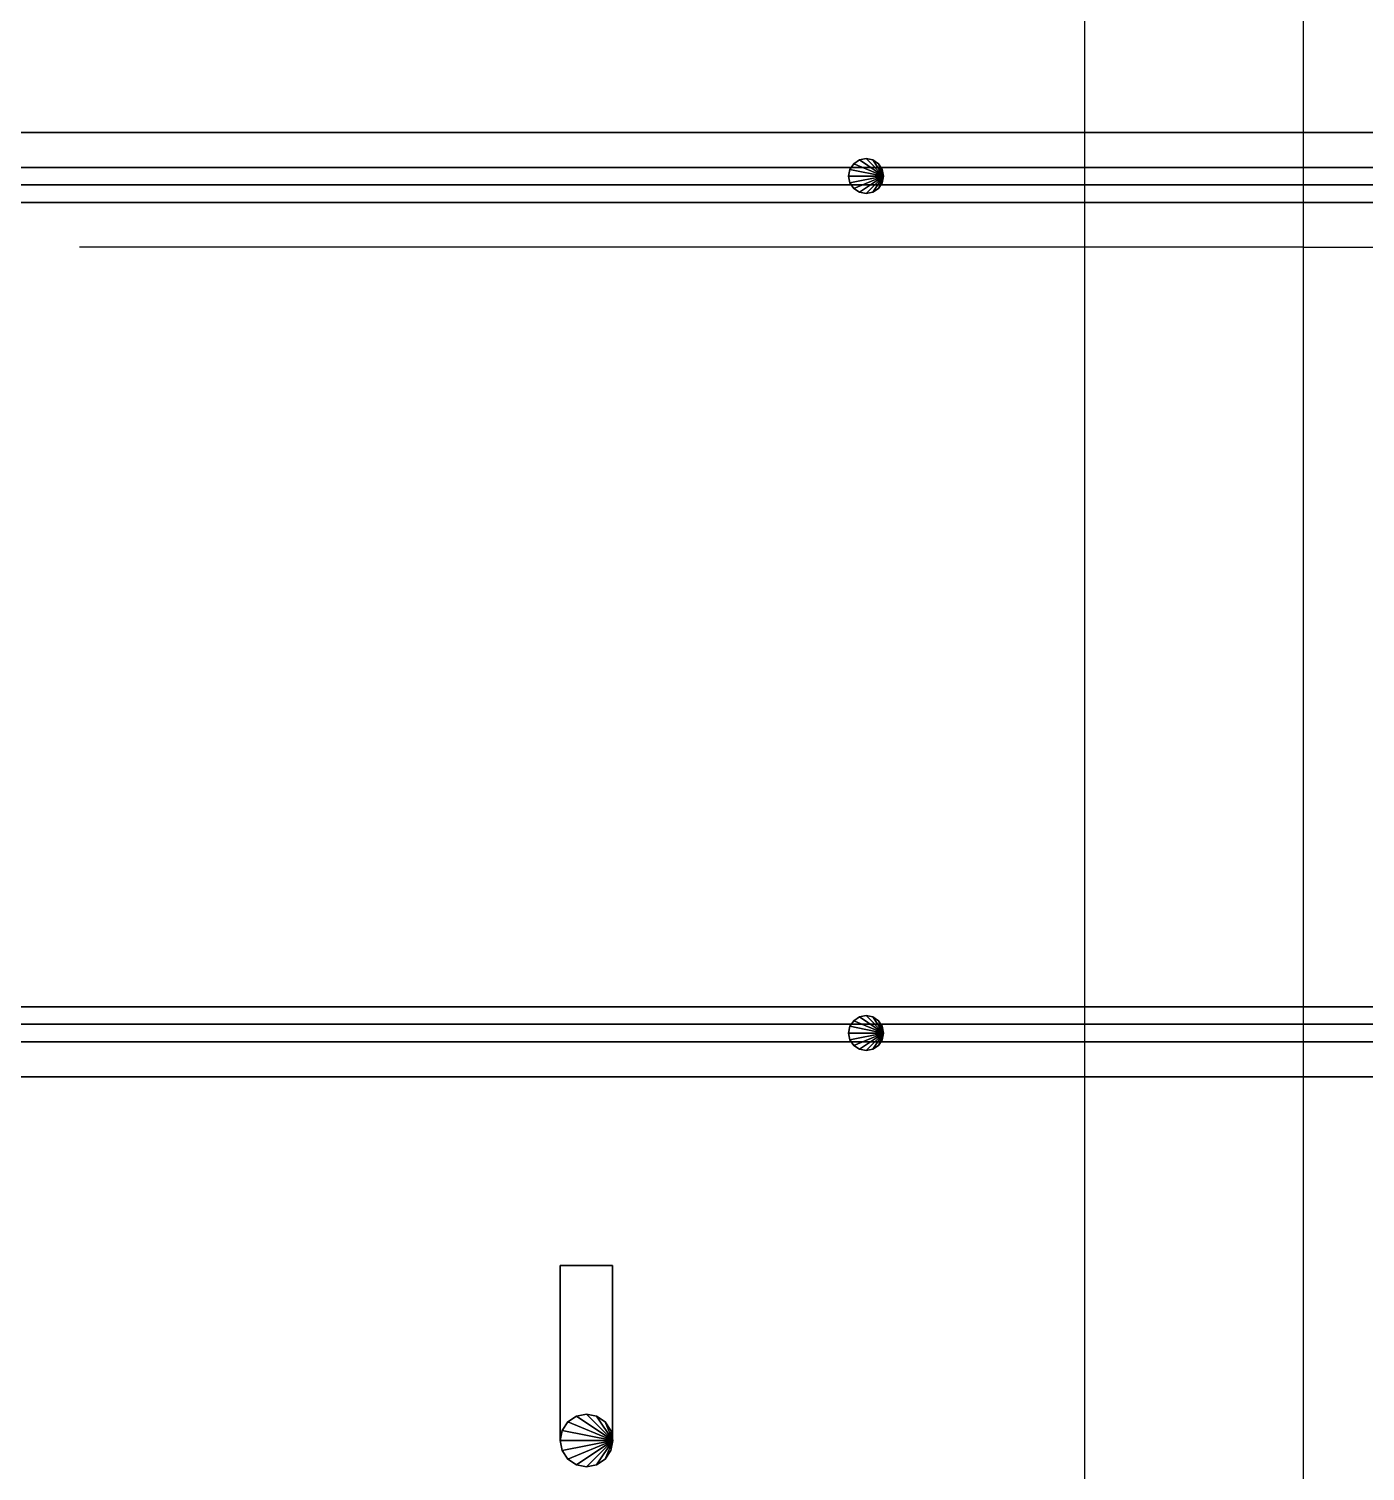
# Model space of a CAD drawing. Header units: metres. Extents: x -15 to 15, y -45.1 to 2.
# Drawn here: x -4.458 to -2.929, y -28.425 to -26.776 of the extents above; entities that cross this region are included whole.
import ezdxf

# ---------------------------------------------------------------- set-up
doc = ezdxf.new("R2010")
doc.units = ezdxf.units.M
for name, color, linetype in [('CELIK_KIRIS_KOLON', 9, 'CONTINUOUS'), ('KABLO_TAVALARI', 6, 'CONTINUOUS'), ('KORKULUK_KAPI', 4, 'CONTINUOUS'), ('MONTAJ_BORULARI', 2, 'CONTINUOUS'), ('ZEMIN_PLATFORM', 8, 'CONTINUOUS')]:
    doc.layers.add(name, color=color, linetype=linetype)

msp = doc.modelspace()

# ---------------------------------------------------------------- linework, layer by layer
at = {"layer": 'CELIK_KIRIS_KOLON'}
for q in [(-4.4, -27.0251, 10.5676), (-1.6, -27.0251, 10.5676)]:
    msp.add_line((-3, -27.0251, 7.9176), q, dxfattribs=at)
at = {"layer": 'KABLO_TAVALARI'}
for p, q in [((-3.25, 1.35, 4.52), (-3.25, -41.2, 9.4666)), ((-3, 1.35, 4.52), (-3, -41.2, 9.4666))]:
    msp.add_line(p, q, dxfattribs=at)
at = {"layer": 'KORKULUK_KAPI'}
for p, q in [((7, -26.934, 9.58), (-13, -26.934, 9.58)), ((7, -26.934, 9.6), (-13, -26.934, 9.6)), ((-3.5185, -26.9363, 8.6), (-3.52, -26.944, 8.6)), ((-3.5185, -26.9363, 9.6), (-3.52, -26.944, 9.6)), ((-3.5141, -26.9299, 8.6), (-3.5185, -26.9363, 8.6)), ((-3.5141, -26.9299, 9.6), (-3.5185, -26.9363, 9.6)), ((-3.5077, -26.9255, 8.6), (-3.5141, -26.9299, 8.6)), ((-3.5077, -26.9255, 9.6), (-3.5141, -26.9299, 9.6)), ((-3.5, -26.924, 8.6), (-3.5077, -26.9255, 8.6)), ((-3.5, -26.924, 9.6), (-3.5077, -26.9255, 9.6)), ((-3.4923, -26.9255, 8.6), (-3.5, -26.924, 8.6)), ((-3.4923, -26.9255, 9.6), (-3.5, -26.924, 9.6)), ((-3.5, -26.924, 8.6), (-3.5, -26.924, 9.6)), ((-3.4859, -26.9299, 8.6), (-3.4923, -26.9255, 8.6)), ((-3.4859, -26.9299, 9.6), (-3.4923, -26.9255, 9.6)), ((-3.4815, -26.9363, 8.6), (-3.4859, -26.9299, 8.6)), ((-3.4815, -26.9363, 9.6), (-3.4859, -26.9299, 9.6)), ((-3.48, -26.944, 8.6), (-3.4815, -26.9363, 8.6)), ((-3.48, -26.944, 9.6), (-3.4815, -26.9363, 9.6)), ((-3.52, -26.944, 8.6), (-3.5185, -26.9517, 8.6)), ((-3.52, -26.944, 9.6), (-3.5185, -26.9517, 9.6)), ((-3.52, -26.944, 8.6), (-3.52, -26.944, 9.6)), ((-3.5185, -26.9517, 8.6), (-3.5141, -26.9581, 8.6)), ((-3.5185, -26.9517, 9.6), (-3.5141, -26.9581, 9.6)), ((-3.4859, -26.9581, 8.6), (-3.4815, -26.9517, 8.6)), ((-3.4859, -26.9581, 9.6), (-3.4815, -26.9517, 9.6)), ((-3.4815, -26.9517, 8.6), (-3.48, -26.944, 8.6)), ((-3.4815, -26.9517, 9.6), (-3.48, -26.944, 9.6)), ((-3.48, -26.944, 8.6), (-3.48, -26.944, 9.6)), ((-13, -26.954, 9.58), (7, -26.954, 9.58)), ((-13, -26.954, 9.6), (7, -26.954, 9.6)), ((-3.5141, -26.9581, 8.6), (-3.5077, -26.9625, 8.6)), ((-3.5141, -26.9581, 9.6), (-3.5077, -26.9625, 9.6)), ((-3.5077, -26.9625, 8.6), (-3.5, -26.964, 8.6)), ((-3.5077, -26.9625, 9.6), (-3.5, -26.964, 9.6)), ((-3.5, -26.964, 8.6), (-3.4923, -26.9625, 8.6)), ((-3.5, -26.964, 9.6), (-3.4923, -26.9625, 9.6)), ((-3.5, -26.964, 8.6), (-3.5, -26.964, 9.6)), ((-3.4923, -26.9625, 8.6), (-3.4859, -26.9581, 8.6)), ((-3.4923, -26.9625, 9.6), (-3.4859, -26.9581, 9.6)), ((-3.5077, -27.9055, 8.6), (-3.5141, -27.9099, 8.6)), ((-3.5077, -27.9055, 9.6), (-3.5141, -27.9099, 9.6)), ((-3.5, -27.904, 8.6), (-3.5077, -27.9055, 8.6)), ((-3.5, -27.904, 9.6), (-3.5077, -27.9055, 9.6)), ((-3.4923, -27.9055, 8.6), (-3.5, -27.904, 8.6)), ((-3.4923, -27.9055, 9.6), (-3.5, -27.904, 9.6)), ((-3.5, -27.904, 8.6), (-3.5, -27.904, 9.6)), ((-3.4859, -27.9099, 8.6), (-3.4923, -27.9055, 8.6)), ((-3.4859, -27.9099, 9.6), (-3.4923, -27.9055, 9.6)), ((7, -27.914, 9.58), (-13, -27.914, 9.58)), ((7, -27.914, 9.6), (-13, -27.914, 9.6)), ((-3.5185, -27.9163, 8.6), (-3.52, -27.924, 8.6)), ((-3.5185, -27.9163, 9.6), (-3.52, -27.924, 9.6)), ((-3.52, -27.924, 8.6), (-3.5185, -27.9317, 8.6)), ((-3.52, -27.924, 9.6), (-3.5185, -27.9317, 9.6)), ((-3.52, -27.924, 8.6), (-3.52, -27.924, 9.6)), ((-3.5141, -27.9099, 8.6), (-3.5185, -27.9163, 8.6)), ((-3.5141, -27.9099, 9.6), (-3.5185, -27.9163, 9.6)), ((-3.4815, -27.9163, 8.6), (-3.4859, -27.9099, 8.6)), ((-3.4815, -27.9163, 9.6), (-3.4859, -27.9099, 9.6)), ((-3.48, -27.924, 8.6), (-3.4815, -27.9163, 8.6)), ((-3.48, -27.924, 9.6), (-3.4815, -27.9163, 9.6)), ((-3.4815, -27.9317, 8.6), (-3.48, -27.924, 8.6)), ((-3.4815, -27.9317, 9.6), (-3.48, -27.924, 9.6)), ((-3.48, -27.924, 8.6), (-3.48, -27.924, 9.6)), ((-13, -27.934, 9.58), (7, -27.934, 9.58)), ((-13, -27.934, 9.6), (7, -27.934, 9.6)), ((-3.5185, -27.9317, 8.6), (-3.5141, -27.9381, 8.6)), ((-3.5185, -27.9317, 9.6), (-3.5141, -27.9381, 9.6)), ((-3.5141, -27.9381, 8.6), (-3.5077, -27.9425, 8.6)), ((-3.5141, -27.9381, 9.6), (-3.5077, -27.9425, 9.6)), ((-3.5077, -27.9425, 8.6), (-3.5, -27.944, 8.6)), ((-3.5077, -27.9425, 9.6), (-3.5, -27.944, 9.6)), ((-3.5, -27.944, 8.6), (-3.4923, -27.9425, 8.6)), ((-3.5, -27.944, 9.6), (-3.4923, -27.9425, 9.6)), ((-3.4923, -27.9425, 8.6), (-3.4859, -27.9381, 8.6)), ((-3.4923, -27.9425, 9.6), (-3.4859, -27.9381, 9.6)), ((-3.4859, -27.9381, 8.6), (-3.4815, -27.9317, 8.6)), ((-3.4859, -27.9381, 9.6), (-3.4815, -27.9317, 9.6)), ((-3.5, -27.944, 8.6), (-3.5, -27.944, 9.6))]:
    msp.add_line(p, q, dxfattribs=at)
for points in [[(-13, -26.954, 9.58), (7, -26.954, 9.58), (7, -26.934, 9.58), (-13, -26.934, 9.58)], [(-13, -26.954, 9.6), (7, -26.954, 9.6), (7, -26.934, 9.6), (-13, -26.934, 9.6)], [(-13, -26.934, 9.58), (7, -26.934, 9.58), (7, -26.934, 9.6), (-13, -26.934, 9.6)], [(-3.5185, -26.9363, 8.6), (-3.52, -26.944, 8.6), (-3.52, -26.944, 9.6), (-3.5185, -26.9363, 9.6)], [(-3.48, -26.944, 8.6), (-3.5185, -26.9363, 8.6), (-3.52, -26.944, 8.6)], [(-3.48, -26.944, 9.6), (-3.5185, -26.9363, 9.6), (-3.52, -26.944, 9.6)], [(-3.5141, -26.9299, 8.6), (-3.5185, -26.9363, 8.6), (-3.5185, -26.9363, 9.6), (-3.5141, -26.9299, 9.6)], [(-3.48, -26.944, 8.6), (-3.5141, -26.9299, 8.6), (-3.5185, -26.9363, 8.6)], [(-3.48, -26.944, 9.6), (-3.5141, -26.9299, 9.6), (-3.5185, -26.9363, 9.6)], [(-3.5077, -26.9255, 8.6), (-3.5141, -26.9299, 8.6), (-3.5141, -26.9299, 9.6), (-3.5077, -26.9255, 9.6)], [(-3.48, -26.944, 8.6), (-3.5077, -26.9255, 8.6), (-3.5141, -26.9299, 8.6)], [(-3.48, -26.944, 9.6), (-3.5077, -26.9255, 9.6), (-3.5141, -26.9299, 9.6)], [(-3.5, -26.924, 8.6), (-3.5077, -26.9255, 8.6), (-3.5077, -26.9255, 9.6), (-3.5, -26.924, 9.6)], [(-3.48, -26.944, 8.6), (-3.5, -26.924, 8.6), (-3.5077, -26.9255, 8.6)], [(-3.48, -26.944, 9.6), (-3.5, -26.924, 9.6), (-3.5077, -26.9255, 9.6)], [(-3.4923, -26.9255, 8.6), (-3.5, -26.924, 8.6), (-3.5, -26.924, 9.6), (-3.4923, -26.9255, 9.6)], [(-3.48, -26.944, 8.6), (-3.4923, -26.9255, 8.6), (-3.5, -26.924, 8.6)], [(-3.48, -26.944, 9.6), (-3.4923, -26.9255, 9.6), (-3.5, -26.924, 9.6)], [(-3.4859, -26.9299, 8.6), (-3.4923, -26.9255, 8.6), (-3.4923, -26.9255, 9.6), (-3.4859, -26.9299, 9.6)], [(-3.48, -26.944, 8.6), (-3.4859, -26.9299, 8.6), (-3.4923, -26.9255, 8.6)], [(-3.48, -26.944, 9.6), (-3.4859, -26.9299, 9.6), (-3.4923, -26.9255, 9.6)], [(-3.4815, -26.9363, 8.6), (-3.4859, -26.9299, 8.6), (-3.4859, -26.9299, 9.6), (-3.4815, -26.9363, 9.6)], [(-3.48, -26.944, 8.6), (-3.4815, -26.9363, 8.6), (-3.4859, -26.9299, 8.6)], [(-3.48, -26.944, 9.6), (-3.4815, -26.9363, 9.6), (-3.4859, -26.9299, 9.6)], [(-3.48, -26.944, 8.6), (-3.4815, -26.9363, 8.6), (-3.4815, -26.9363, 9.6), (-3.48, -26.944, 9.6)], [(-3.52, -26.944, 8.6), (-3.5185, -26.9517, 8.6), (-3.5185, -26.9517, 9.6), (-3.52, -26.944, 9.6)], [(-3.48, -26.944, 8.6), (-3.52, -26.944, 8.6), (-3.5185, -26.9517, 8.6)], [(-3.48, -26.944, 9.6), (-3.52, -26.944, 9.6), (-3.5185, -26.9517, 9.6)], [(-3.48, -26.944, 8.6), (-3.5185, -26.9517, 8.6), (-3.5141, -26.9581, 8.6)], [(-3.48, -26.944, 9.6), (-3.5185, -26.9517, 9.6), (-3.5141, -26.9581, 9.6)], [(-3.5185, -26.9517, 8.6), (-3.5141, -26.9581, 8.6), (-3.5141, -26.9581, 9.6), (-3.5185, -26.9517, 9.6)], [(-3.48, -26.944, 8.6), (-3.5141, -26.9581, 8.6), (-3.5077, -26.9625, 8.6)], [(-3.48, -26.944, 9.6), (-3.5141, -26.9581, 9.6), (-3.5077, -26.9625, 9.6)], [(-3.48, -26.944, 8.6), (-3.5077, -26.9625, 8.6), (-3.5, -26.964, 8.6)], [(-3.48, -26.944, 9.6), (-3.5077, -26.9625, 9.6), (-3.5, -26.964, 9.6)], [(-3.48, -26.944, 8.6), (-3.5, -26.964, 8.6), (-3.4923, -26.9625, 8.6)], [(-3.48, -26.944, 9.6), (-3.5, -26.964, 9.6), (-3.4923, -26.9625, 9.6)], [(-3.48, -26.944, 8.6), (-3.4923, -26.9625, 8.6), (-3.4859, -26.9581, 8.6)], [(-3.48, -26.944, 9.6), (-3.4923, -26.9625, 9.6), (-3.4859, -26.9581, 9.6)], [(-3.48, -26.944, 8.6), (-3.4859, -26.9581, 8.6), (-3.4815, -26.9517, 8.6)], [(-3.48, -26.944, 9.6), (-3.4859, -26.9581, 9.6), (-3.4815, -26.9517, 9.6)], [(-3.4859, -26.9581, 8.6), (-3.4815, -26.9517, 8.6), (-3.4815, -26.9517, 9.6), (-3.4859, -26.9581, 9.6)], [(-3.4815, -26.9517, 8.6), (-3.48, -26.944, 8.6), (-3.48, -26.944, 9.6), (-3.4815, -26.9517, 9.6)], [(-13, -26.954, 9.58), (7, -26.954, 9.58), (7, -26.954, 9.6), (-13, -26.954, 9.6)], [(-3.5141, -26.9581, 8.6), (-3.5077, -26.9625, 8.6), (-3.5077, -26.9625, 9.6), (-3.5141, -26.9581, 9.6)], [(-3.5077, -26.9625, 8.6), (-3.5, -26.964, 8.6), (-3.5, -26.964, 9.6), (-3.5077, -26.9625, 9.6)], [(-3.5, -26.964, 8.6), (-3.4923, -26.9625, 8.6), (-3.4923, -26.9625, 9.6), (-3.5, -26.964, 9.6)], [(-3.4923, -26.9625, 8.6), (-3.4859, -26.9581, 8.6), (-3.4859, -26.9581, 9.6), (-3.4923, -26.9625, 9.6)], [(-3.5077, -27.9055, 8.6), (-3.5141, -27.9099, 8.6), (-3.5141, -27.9099, 9.6), (-3.5077, -27.9055, 9.6)], [(-3.48, -27.924, 8.6), (-3.5077, -27.9055, 8.6), (-3.5141, -27.9099, 8.6)], [(-3.48, -27.924, 9.6), (-3.5077, -27.9055, 9.6), (-3.5141, -27.9099, 9.6)], [(-3.5, -27.904, 8.6), (-3.5077, -27.9055, 8.6), (-3.5077, -27.9055, 9.6), (-3.5, -27.904, 9.6)], [(-3.48, -27.924, 8.6), (-3.5, -27.904, 8.6), (-3.5077, -27.9055, 8.6)], [(-3.48, -27.924, 9.6), (-3.5, -27.904, 9.6), (-3.5077, -27.9055, 9.6)], [(-3.4923, -27.9055, 8.6), (-3.5, -27.904, 8.6), (-3.5, -27.904, 9.6), (-3.4923, -27.9055, 9.6)], [(-3.48, -27.924, 8.6), (-3.4923, -27.9055, 8.6), (-3.5, -27.904, 8.6)], [(-3.48, -27.924, 9.6), (-3.4923, -27.9055, 9.6), (-3.5, -27.904, 9.6)], [(-3.4859, -27.9099, 8.6), (-3.4923, -27.9055, 8.6), (-3.4923, -27.9055, 9.6), (-3.4859, -27.9099, 9.6)], [(-3.48, -27.924, 8.6), (-3.4859, -27.9099, 8.6), (-3.4923, -27.9055, 8.6)], [(-3.48, -27.924, 9.6), (-3.4859, -27.9099, 9.6), (-3.4923, -27.9055, 9.6)], [(-13, -27.934, 9.58), (7, -27.934, 9.58), (7, -27.914, 9.58), (-13, -27.914, 9.58)], [(-13, -27.934, 9.6), (7, -27.934, 9.6), (7, -27.914, 9.6), (-13, -27.914, 9.6)], [(-13, -27.914, 9.58), (7, -27.914, 9.58), (7, -27.914, 9.6), (-13, -27.914, 9.6)], [(-3.5185, -27.9163, 8.6), (-3.52, -27.924, 8.6), (-3.52, -27.924, 9.6), (-3.5185, -27.9163, 9.6)], [(-3.48, -27.924, 8.6), (-3.5185, -27.9163, 8.6), (-3.52, -27.924, 8.6)], [(-3.48, -27.924, 9.6), (-3.5185, -27.9163, 9.6), (-3.52, -27.924, 9.6)], [(-3.52, -27.924, 8.6), (-3.5185, -27.9317, 8.6), (-3.5185, -27.9317, 9.6), (-3.52, -27.924, 9.6)], [(-3.48, -27.924, 8.6), (-3.52, -27.924, 8.6), (-3.5185, -27.9317, 8.6)], [(-3.48, -27.924, 9.6), (-3.52, -27.924, 9.6), (-3.5185, -27.9317, 9.6)], [(-3.5141, -27.9099, 8.6), (-3.5185, -27.9163, 8.6), (-3.5185, -27.9163, 9.6), (-3.5141, -27.9099, 9.6)], [(-3.48, -27.924, 8.6), (-3.5141, -27.9099, 8.6), (-3.5185, -27.9163, 8.6)], [(-3.48, -27.924, 9.6), (-3.5141, -27.9099, 9.6), (-3.5185, -27.9163, 9.6)], [(-3.48, -27.924, 8.6), (-3.5185, -27.9317, 8.6), (-3.5141, -27.9381, 8.6)], [(-3.48, -27.924, 9.6), (-3.5185, -27.9317, 9.6), (-3.5141, -27.9381, 9.6)], [(-3.48, -27.924, 8.6), (-3.5141, -27.9381, 8.6), (-3.5077, -27.9425, 8.6)], [(-3.48, -27.924, 9.6), (-3.5141, -27.9381, 9.6), (-3.5077, -27.9425, 9.6)], [(-3.48, -27.924, 8.6), (-3.5077, -27.9425, 8.6), (-3.5, -27.944, 8.6)], [(-3.48, -27.924, 9.6), (-3.5077, -27.9425, 9.6), (-3.5, -27.944, 9.6)], [(-3.48, -27.924, 8.6), (-3.5, -27.944, 8.6), (-3.4923, -27.9425, 8.6)], [(-3.48, -27.924, 9.6), (-3.5, -27.944, 9.6), (-3.4923, -27.9425, 9.6)], [(-3.48, -27.924, 8.6), (-3.4923, -27.9425, 8.6), (-3.4859, -27.9381, 8.6)], [(-3.48, -27.924, 9.6), (-3.4923, -27.9425, 9.6), (-3.4859, -27.9381, 9.6)], [(-3.4815, -27.9163, 8.6), (-3.4859, -27.9099, 8.6), (-3.4859, -27.9099, 9.6), (-3.4815, -27.9163, 9.6)], [(-3.48, -27.924, 8.6), (-3.4815, -27.9163, 8.6), (-3.4859, -27.9099, 8.6)], [(-3.48, -27.924, 9.6), (-3.4815, -27.9163, 9.6), (-3.4859, -27.9099, 9.6)], [(-3.48, -27.924, 8.6), (-3.4859, -27.9381, 8.6), (-3.4815, -27.9317, 8.6)], [(-3.48, -27.924, 9.6), (-3.4859, -27.9381, 9.6), (-3.4815, -27.9317, 9.6)], [(-3.48, -27.924, 8.6), (-3.4815, -27.9163, 8.6), (-3.4815, -27.9163, 9.6), (-3.48, -27.924, 9.6)], [(-3.4815, -27.9317, 8.6), (-3.48, -27.924, 8.6), (-3.48, -27.924, 9.6), (-3.4815, -27.9317, 9.6)], [(-13, -27.934, 9.58), (7, -27.934, 9.58), (7, -27.934, 9.6), (-13, -27.934, 9.6)], [(-3.5185, -27.9317, 8.6), (-3.5141, -27.9381, 8.6), (-3.5141, -27.9381, 9.6), (-3.5185, -27.9317, 9.6)], [(-3.5141, -27.9381, 8.6), (-3.5077, -27.9425, 8.6), (-3.5077, -27.9425, 9.6), (-3.5141, -27.9381, 9.6)], [(-3.5077, -27.9425, 8.6), (-3.5, -27.944, 8.6), (-3.5, -27.944, 9.6), (-3.5077, -27.9425, 9.6)], [(-3.5, -27.944, 8.6), (-3.4923, -27.9425, 8.6), (-3.4923, -27.9425, 9.6), (-3.5, -27.944, 9.6)], [(-3.4923, -27.9425, 8.6), (-3.4859, -27.9381, 8.6), (-3.4859, -27.9381, 9.6), (-3.4923, -27.9425, 9.6)], [(-3.4859, -27.9381, 8.6), (-3.4815, -27.9317, 8.6), (-3.4815, -27.9317, 9.6), (-3.4859, -27.9381, 9.6)]]:
    msp.add_3dface(points, dxfattribs=at)
at = {"layer": 'MONTAJ_BORULARI'}
for p, q in [((-3, -24.4456, 7.5706), (-3, -27.0251, 7.9176)), ((-3, -27.0251, 7.9176), (-3, -29.6047, 8.2647)), ((-3.79, -28.19, 8.48), (-3.85, -28.19, 8.48)), ((-3.85, -28.19, 8.48), (-3.85, -28.39, 8.48)), ((-3.79, -28.19, 8.54), (-3.85, -28.19, 8.54)), ((-3.85, -28.19, 8.54), (-3.85, -28.39, 8.54)), ((-3.85, -28.19, 8.48), (-3.85, -28.19, 8.54)), ((-3.79, -28.19, 9.48), (-3.85, -28.19, 9.48)), ((-3.85, -28.19, 9.48), (-3.85, -28.39, 9.48)), ((-3.79, -28.19, 9.54), (-3.85, -28.19, 9.54)), ((-3.85, -28.19, 9.54), (-3.85, -28.39, 9.54)), ((-3.85, -28.19, 9.48), (-3.85, -28.19, 9.54)), ((-3.79, -28.19, 10.48), (-3.85, -28.19, 10.48)), ((-3.85, -28.19, 10.48), (-3.85, -28.39, 10.48)), ((-3.79, -28.19, 10.54), (-3.85, -28.19, 10.54)), ((-3.85, -28.19, 10.54), (-3.85, -28.39, 10.54)), ((-3.85, -28.19, 10.48), (-3.85, -28.19, 10.54)), ((-3.79, -28.39, 8.48), (-3.79, -28.19, 8.48)), ((-3.79, -28.39, 8.54), (-3.79, -28.19, 8.54)), ((-3.79, -28.19, 8.48), (-3.79, -28.19, 8.54)), ((-3.79, -28.39, 9.48), (-3.79, -28.19, 9.48)), ((-3.79, -28.39, 9.54), (-3.79, -28.19, 9.54)), ((-3.79, -28.19, 9.48), (-3.79, -28.19, 9.54)), ((-3.79, -28.39, 10.48), (-3.79, -28.19, 10.48)), ((-3.79, -28.39, 10.54), (-3.79, -28.19, 10.54)), ((-3.79, -28.19, 10.48), (-3.79, -28.19, 10.54)), ((-3.8413, -28.3687, 8.06), (-3.8479, -28.3785, 8.06)), ((-3.8413, -28.3687, 10.96), (-3.8479, -28.3785, 10.96)), ((-3.8315, -28.3621, 8.06), (-3.8413, -28.3687, 8.06)), ((-3.8315, -28.3621, 10.96), (-3.8413, -28.3687, 10.96)), ((-3.82, -28.3599, 8.06), (-3.8315, -28.3621, 8.06)), ((-3.82, -28.3599, 10.96), (-3.8315, -28.3621, 10.96)), ((-3.8085, -28.3621, 8.06), (-3.82, -28.3599, 8.06)), ((-3.8085, -28.3621, 10.96), (-3.82, -28.3599, 10.96)), ((-3.82, -28.3599, 8.06), (-3.82, -28.3599, 10.96)), ((-3.7987, -28.3687, 8.06), (-3.8085, -28.3621, 8.06)), ((-3.7987, -28.3687, 10.96), (-3.8085, -28.3621, 10.96)), ((-3.7921, -28.3785, 8.06), (-3.7987, -28.3687, 8.06)), ((-3.7921, -28.3785, 10.96), (-3.7987, -28.3687, 10.96)), ((-3.8479, -28.3785, 8.06), (-3.8502, -28.39, 8.06)), ((-3.8479, -28.3785, 10.96), (-3.8502, -28.39, 10.96)), ((-3.7899, -28.39, 8.06), (-3.7921, -28.3785, 8.06)), ((-3.7899, -28.39, 10.96), (-3.7921, -28.3785, 10.96)), ((-3.8502, -28.39, 8.06), (-3.8479, -28.4015, 8.06)), ((-3.8502, -28.39, 10.96), (-3.8479, -28.4015, 10.96)), ((-3.8502, -28.39, 8.06), (-3.8502, -28.39, 10.96)), ((-3.85, -28.39, 8.48), (-3.79, -28.39, 8.48)), ((-3.85, -28.39, 8.54), (-3.79, -28.39, 8.54)), ((-3.85, -28.39, 8.48), (-3.85, -28.39, 8.54)), ((-3.85, -28.39, 9.48), (-3.79, -28.39, 9.48)), ((-3.85, -28.39, 9.54), (-3.79, -28.39, 9.54)), ((-3.85, -28.39, 9.48), (-3.85, -28.39, 9.54)), ((-3.85, -28.39, 10.48), (-3.79, -28.39, 10.48)), ((-3.85, -28.39, 10.54), (-3.79, -28.39, 10.54)), ((-3.85, -28.39, 10.48), (-3.85, -28.39, 10.54)), ((-3.8479, -28.4015, 8.06), (-3.8413, -28.4113, 8.06)), ((-3.8479, -28.4015, 10.96), (-3.8413, -28.4113, 10.96)), ((-3.7987, -28.4113, 8.06), (-3.7921, -28.4015, 8.06)), ((-3.7987, -28.4113, 10.96), (-3.7921, -28.4015, 10.96)), ((-3.7921, -28.4015, 8.06), (-3.7899, -28.39, 8.06)), ((-3.7921, -28.4015, 10.96), (-3.7899, -28.39, 10.96)), ((-3.79, -28.39, 8.48), (-3.79, -28.39, 8.54)), ((-3.79, -28.39, 9.48), (-3.79, -28.39, 9.54)), ((-3.79, -28.39, 10.48), (-3.79, -28.39, 10.54)), ((-3.7899, -28.39, 8.06), (-3.7899, -28.39, 10.96)), ((-3.8413, -28.4113, 8.06), (-3.8315, -28.4179, 8.06)), ((-3.8413, -28.4113, 10.96), (-3.8315, -28.4179, 10.96)), ((-3.8315, -28.4179, 8.06), (-3.82, -28.4201, 8.06)), ((-3.8315, -28.4179, 10.96), (-3.82, -28.4201, 10.96)), ((-3.82, -28.4201, 8.06), (-3.8085, -28.4179, 8.06)), ((-3.82, -28.4201, 10.96), (-3.8085, -28.4179, 10.96)), ((-3.82, -28.4201, 8.06), (-3.82, -28.4201, 10.96)), ((-3.8085, -28.4179, 8.06), (-3.7987, -28.4113, 8.06)), ((-3.8085, -28.4179, 10.96), (-3.7987, -28.4113, 10.96))]:
    msp.add_line(p, q, dxfattribs=at)
for points in [[(-3.85, -28.39, 8.48), (-3.79, -28.39, 8.48), (-3.79, -28.19, 8.48), (-3.85, -28.19, 8.48)], [(-3.85, -28.39, 8.54), (-3.79, -28.39, 8.54), (-3.79, -28.19, 8.54), (-3.85, -28.19, 8.54)], [(-3.85, -28.19, 8.48), (-3.79, -28.19, 8.48), (-3.79, -28.19, 8.54), (-3.85, -28.19, 8.54)], [(-3.85, -28.39, 8.48), (-3.85, -28.19, 8.48), (-3.85, -28.19, 8.54), (-3.85, -28.39, 8.54)], [(-3.85, -28.39, 9.48), (-3.79, -28.39, 9.48), (-3.79, -28.19, 9.48), (-3.85, -28.19, 9.48)], [(-3.85, -28.39, 9.54), (-3.79, -28.39, 9.54), (-3.79, -28.19, 9.54), (-3.85, -28.19, 9.54)], [(-3.85, -28.19, 9.48), (-3.79, -28.19, 9.48), (-3.79, -28.19, 9.54), (-3.85, -28.19, 9.54)], [(-3.85, -28.39, 9.48), (-3.85, -28.19, 9.48), (-3.85, -28.19, 9.54), (-3.85, -28.39, 9.54)], [(-3.85, -28.39, 10.48), (-3.79, -28.39, 10.48), (-3.79, -28.19, 10.48), (-3.85, -28.19, 10.48)], [(-3.85, -28.39, 10.54), (-3.79, -28.39, 10.54), (-3.79, -28.19, 10.54), (-3.85, -28.19, 10.54)], [(-3.85, -28.19, 10.48), (-3.79, -28.19, 10.48), (-3.79, -28.19, 10.54), (-3.85, -28.19, 10.54)], [(-3.85, -28.39, 10.48), (-3.85, -28.19, 10.48), (-3.85, -28.19, 10.54), (-3.85, -28.39, 10.54)], [(-3.79, -28.39, 8.48), (-3.79, -28.19, 8.48), (-3.79, -28.19, 8.54), (-3.79, -28.39, 8.54)], [(-3.79, -28.39, 9.48), (-3.79, -28.19, 9.48), (-3.79, -28.19, 9.54), (-3.79, -28.39, 9.54)], [(-3.79, -28.39, 10.48), (-3.79, -28.19, 10.48), (-3.79, -28.19, 10.54), (-3.79, -28.39, 10.54)], [(-3.8413, -28.3687, 8.06), (-3.8479, -28.3785, 8.06), (-3.8479, -28.3785, 10.96), (-3.8413, -28.3687, 10.96)], [(-3.7899, -28.39, 8.06), (-3.8413, -28.3687, 8.06), (-3.8479, -28.3785, 8.06)], [(-3.7899, -28.39, 10.96), (-3.8413, -28.3687, 10.96), (-3.8479, -28.3785, 10.96)], [(-3.8315, -28.3621, 8.06), (-3.8413, -28.3687, 8.06), (-3.8413, -28.3687, 10.96), (-3.8315, -28.3621, 10.96)], [(-3.7899, -28.39, 8.06), (-3.8315, -28.3621, 8.06), (-3.8413, -28.3687, 8.06)], [(-3.7899, -28.39, 10.96), (-3.8315, -28.3621, 10.96), (-3.8413, -28.3687, 10.96)], [(-3.82, -28.3599, 8.06), (-3.8315, -28.3621, 8.06), (-3.8315, -28.3621, 10.96), (-3.82, -28.3599, 10.96)], [(-3.7899, -28.39, 8.06), (-3.82, -28.3599, 8.06), (-3.8315, -28.3621, 8.06)], [(-3.7899, -28.39, 10.96), (-3.82, -28.3599, 10.96), (-3.8315, -28.3621, 10.96)], [(-3.8085, -28.3621, 8.06), (-3.82, -28.3599, 8.06), (-3.82, -28.3599, 10.96), (-3.8085, -28.3621, 10.96)], [(-3.7899, -28.39, 8.06), (-3.8085, -28.3621, 8.06), (-3.82, -28.3599, 8.06)], [(-3.7899, -28.39, 10.96), (-3.8085, -28.3621, 10.96), (-3.82, -28.3599, 10.96)], [(-3.7987, -28.3687, 8.06), (-3.8085, -28.3621, 8.06), (-3.8085, -28.3621, 10.96), (-3.7987, -28.3687, 10.96)], [(-3.7899, -28.39, 8.06), (-3.7987, -28.3687, 8.06), (-3.8085, -28.3621, 8.06)], [(-3.7899, -28.39, 10.96), (-3.7987, -28.3687, 10.96), (-3.8085, -28.3621, 10.96)], [(-3.7921, -28.3785, 8.06), (-3.7987, -28.3687, 8.06), (-3.7987, -28.3687, 10.96), (-3.7921, -28.3785, 10.96)], [(-3.7899, -28.39, 8.06), (-3.7921, -28.3785, 8.06), (-3.7987, -28.3687, 8.06)], [(-3.7899, -28.39, 10.96), (-3.7921, -28.3785, 10.96), (-3.7987, -28.3687, 10.96)], [(-3.8479, -28.3785, 8.06), (-3.8502, -28.39, 8.06), (-3.8502, -28.39, 10.96), (-3.8479, -28.3785, 10.96)], [(-3.7899, -28.39, 8.06), (-3.8479, -28.3785, 8.06), (-3.8502, -28.39, 8.06)], [(-3.7899, -28.39, 10.96), (-3.8479, -28.3785, 10.96), (-3.8502, -28.39, 10.96)], [(-3.7899, -28.39, 8.06), (-3.7921, -28.3785, 8.06), (-3.7921, -28.3785, 10.96), (-3.7899, -28.39, 10.96)], [(-3.8502, -28.39, 8.06), (-3.8479, -28.4015, 8.06), (-3.8479, -28.4015, 10.96), (-3.8502, -28.39, 10.96)], [(-3.7899, -28.39, 8.06), (-3.8502, -28.39, 8.06), (-3.8479, -28.4015, 8.06)], [(-3.7899, -28.39, 10.96), (-3.8502, -28.39, 10.96), (-3.8479, -28.4015, 10.96)], [(-3.85, -28.39, 8.48), (-3.79, -28.39, 8.48), (-3.79, -28.39, 8.54), (-3.85, -28.39, 8.54)], [(-3.85, -28.39, 9.48), (-3.79, -28.39, 9.48), (-3.79, -28.39, 9.54), (-3.85, -28.39, 9.54)], [(-3.85, -28.39, 10.48), (-3.79, -28.39, 10.48), (-3.79, -28.39, 10.54), (-3.85, -28.39, 10.54)], [(-3.7899, -28.39, 8.06), (-3.8479, -28.4015, 8.06), (-3.8413, -28.4113, 8.06)], [(-3.7899, -28.39, 10.96), (-3.8479, -28.4015, 10.96), (-3.8413, -28.4113, 10.96)], [(-3.8479, -28.4015, 8.06), (-3.8413, -28.4113, 8.06), (-3.8413, -28.4113, 10.96), (-3.8479, -28.4015, 10.96)], [(-3.7899, -28.39, 8.06), (-3.8413, -28.4113, 8.06), (-3.8315, -28.4179, 8.06)], [(-3.7899, -28.39, 10.96), (-3.8413, -28.4113, 10.96), (-3.8315, -28.4179, 10.96)], [(-3.7899, -28.39, 8.06), (-3.8315, -28.4179, 8.06), (-3.82, -28.4201, 8.06)], [(-3.7899, -28.39, 10.96), (-3.8315, -28.4179, 10.96), (-3.82, -28.4201, 10.96)], [(-3.7899, -28.39, 8.06), (-3.82, -28.4201, 8.06), (-3.8085, -28.4179, 8.06)], [(-3.7899, -28.39, 10.96), (-3.82, -28.4201, 10.96), (-3.8085, -28.4179, 10.96)], [(-3.7899, -28.39, 8.06), (-3.8085, -28.4179, 8.06), (-3.7987, -28.4113, 8.06)], [(-3.7899, -28.39, 10.96), (-3.8085, -28.4179, 10.96), (-3.7987, -28.4113, 10.96)], [(-3.7899, -28.39, 8.06), (-3.7987, -28.4113, 8.06), (-3.7921, -28.4015, 8.06)], [(-3.7899, -28.39, 10.96), (-3.7987, -28.4113, 10.96), (-3.7921, -28.4015, 10.96)], [(-3.7987, -28.4113, 8.06), (-3.7921, -28.4015, 8.06), (-3.7921, -28.4015, 10.96), (-3.7987, -28.4113, 10.96)], [(-3.7921, -28.4015, 8.06), (-3.7899, -28.39, 8.06), (-3.7899, -28.39, 10.96), (-3.7921, -28.4015, 10.96)], [(-3.8413, -28.4113, 8.06), (-3.8315, -28.4179, 8.06), (-3.8315, -28.4179, 10.96), (-3.8413, -28.4113, 10.96)], [(-3.8315, -28.4179, 8.06), (-3.82, -28.4201, 8.06), (-3.82, -28.4201, 10.96), (-3.8315, -28.4179, 10.96)], [(-3.82, -28.4201, 8.06), (-3.8085, -28.4179, 8.06), (-3.8085, -28.4179, 10.96), (-3.82, -28.4201, 10.96)], [(-3.8085, -28.4179, 8.06), (-3.7987, -28.4113, 8.06), (-3.7987, -28.4113, 10.96), (-3.8085, -28.4179, 10.96)]]:
    msp.add_3dface(points, dxfattribs=at)
at = {"layer": 'ZEMIN_PLATFORM'}
for p, q in [((7, -26.894, 8.45), (-13, -26.894, 8.45)), ((7, -26.894, 8.6), (-13, -26.894, 8.6)), ((7, -26.934, 8.55), (-13, -26.934, 8.55)), ((7, -26.934, 8.6), (-13, -26.934, 8.6)), ((-13, -26.974, 8.45), (7, -26.974, 8.45)), ((-13, -26.974, 8.6), (7, -26.974, 8.6)), ((7, -27.894, 8.45), (-13, -27.894, 8.45)), ((7, -27.894, 8.6), (-13, -27.894, 8.6)), ((-13, -27.934, 8.55), (7, -27.934, 8.55)), ((-13, -27.934, 8.6), (7, -27.934, 8.6)), ((-13, -27.974, 8.45), (7, -27.974, 8.45)), ((-13, -27.974, 8.6), (7, -27.974, 8.6))]:
    msp.add_line(p, q, dxfattribs=at)
for points in [[(-13, -26.974, 8.45), (7, -26.974, 8.45), (7, -26.894, 8.45), (-13, -26.894, 8.45)], [(-13, -26.974, 8.6), (7, -26.974, 8.6), (7, -26.894, 8.6), (-13, -26.894, 8.6)], [(-13, -26.894, 8.45), (7, -26.894, 8.45), (7, -26.894, 8.6), (-13, -26.894, 8.6)], [(-13, -27.934, 8.55), (7, -27.934, 8.55), (7, -26.934, 8.55), (-13, -26.934, 8.55)], [(-13, -27.934, 8.6), (7, -27.934, 8.6), (7, -26.934, 8.6), (-13, -26.934, 8.6)], [(-13, -26.934, 8.55), (7, -26.934, 8.55), (7, -26.934, 8.6), (-13, -26.934, 8.6)], [(-13, -26.974, 8.45), (7, -26.974, 8.45), (7, -26.974, 8.6), (-13, -26.974, 8.6)], [(-13, -27.974, 8.45), (7, -27.974, 8.45), (7, -27.894, 8.45), (-13, -27.894, 8.45)], [(-13, -27.974, 8.6), (7, -27.974, 8.6), (7, -27.894, 8.6), (-13, -27.894, 8.6)], [(-13, -27.894, 8.45), (7, -27.894, 8.45), (7, -27.894, 8.6), (-13, -27.894, 8.6)], [(-13, -27.934, 8.55), (7, -27.934, 8.55), (7, -27.934, 8.6), (-13, -27.934, 8.6)], [(-13, -27.974, 8.45), (7, -27.974, 8.45), (7, -27.974, 8.6), (-13, -27.974, 8.6)]]:
    msp.add_3dface(points, dxfattribs=at)

doc.saveas('drawing.dxf')
